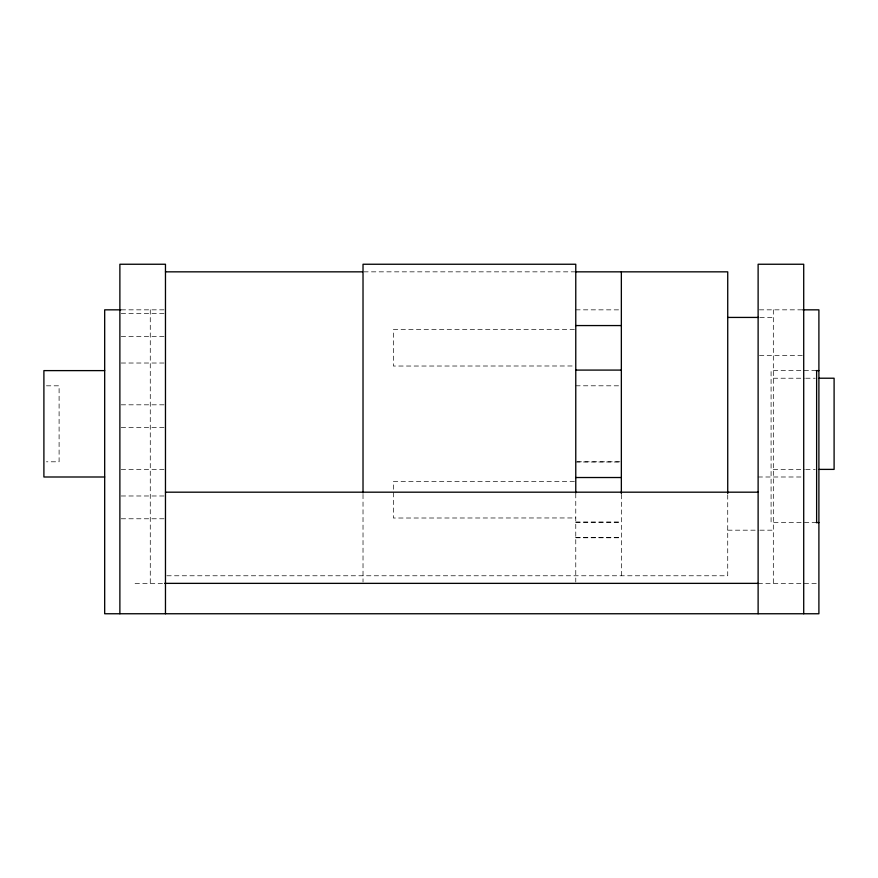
<?xml version="1.0" encoding="UTF-8"?>
<svg xmlns="http://www.w3.org/2000/svg" width="878" height="878" viewBox="0 0 878 878"><rect width="100%" height="100%" fill="white"/><g stroke="black" fill="none" stroke-linecap="round" stroke-linejoin="round"><path stroke-width="0.66" stroke-dasharray="4.39 3.29" d="M363.777 271.84L575.77 271.84M121.219 309.835L164.131 309.835M575.77 309.835L620.011 309.857M759.382 309.835L802.81 309.835M121.219 313.633L165.47 313.633M759.909 317.43L773.32 317.43M574.399 329.612L393.41 329.667L393.41 366.038L574.399 365.983M121.219 336.428L165.47 336.428M759.459 355.425L802.371 355.425M121.219 363.02L165.47 363.02M816.189 370.615L771.082 370.615L771.082 522.575L816.189 522.575M773.32 378.22L804.38 378.22M805.73 378.22L815.19 378.22M46.435 385.815L59.1 385.815L59.1 461.795L46.435 461.795M575.77 385.793L620.011 385.815M121.219 404.813L165.47 404.813M121.219 427.608L165.47 427.608M577.109 461.795L620.011 461.795M575.77 461.993L620.011 461.993M121.219 469.39L165.47 469.39M773.32 469.39L804.38 469.39M805.73 469.39L815.19 469.39M758.12 476.995L802.371 476.995M574.399 481.616L393.41 481.55L393.41 518.02L575.77 517.954M121.219 495.982L165.47 495.982M121.219 518.777L165.47 518.777M575.77 522.048L621.35 522.048M575.77 522.256L621.35 522.256M727.73 530.18L758.57 530.18M759.909 530.18L773.32 530.18M575.77 537.577L621.35 537.577M575.77 537.775L621.35 537.775M166.842 575.77L727.73 575.77L727.73 494.994M135.08 583.365L165.47 583.365M758.12 583.365L817.561 583.365M773.32 309.835L773.32 583.365M621.35 494.468L621.35 575.77M575.77 493.524L575.77 581.993M363.02 494.336L363.02 581.993M150.27 309.835L150.27 583.365"/><path stroke-width="1.32" d="M165.47 271.84L362.416 271.84M575.77 271.84L727.73 271.84L727.73 493.623M120.78 309.835L104.68 309.835L104.68 613.755L818.9 613.755L818.9 309.835L802.81 309.835M727.73 317.43L758.57 317.43M575.77 325.562L621.35 325.562M575.77 370.088L621.35 370.088M104.68 370.615L43.9 370.615L43.9 476.995L104.68 476.995M816.189 370.615L818.867 370.615M819.24 378.22L834.1 378.22L834.1 469.39L819.24 469.39M575.77 477.522L621.35 477.522M165.47 492.185L758.12 492.185M816.189 522.575L818.867 522.575M164.57 583.365L758.12 583.365M816.628 370.615L816.628 522.575M803.71 613.755L803.71 264.245L758.12 264.245L758.12 613.755M621.35 271.84L621.35 493.623M575.77 492.964L575.77 264.245L363.02 264.245L363.02 492.964M165.47 613.755L165.47 264.245L119.88 264.245L119.88 613.755"/></g></svg>
